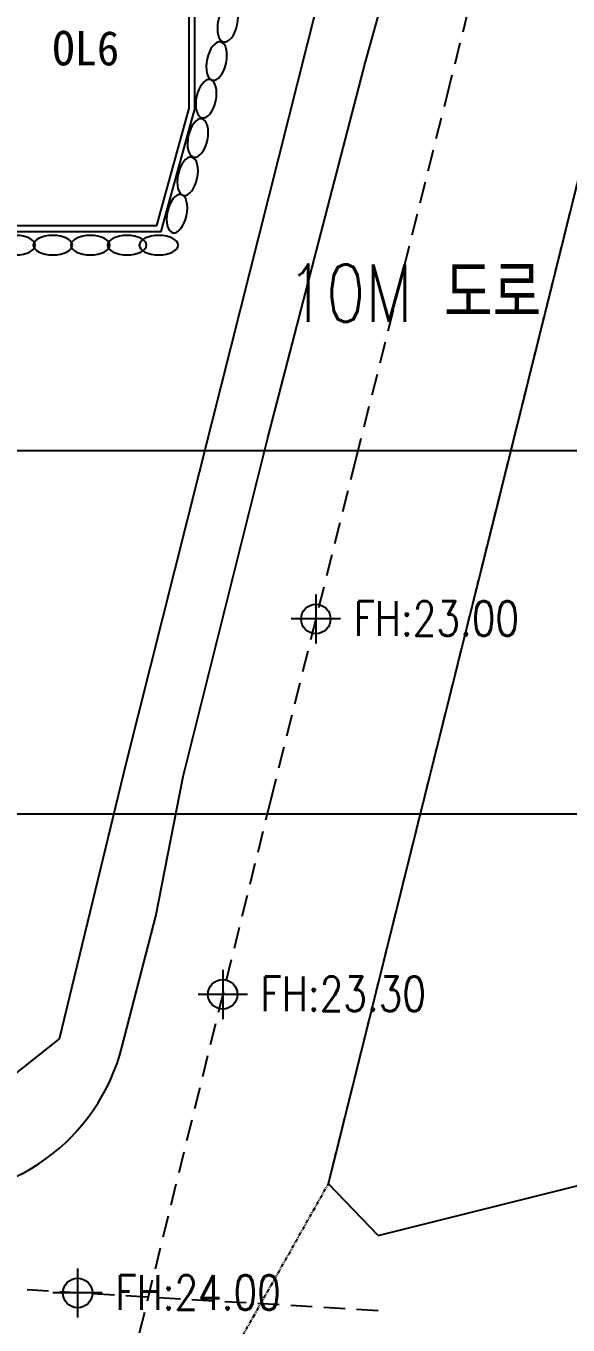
# Model space of a CAD drawing. Header units: millimetres. Extents: x 1145859089 to 1147511753, y -1047484727 to -1047247487.
# Drawn here: x 1146345903 to 1146364779, y -1047456856 to -1047411618 of the extents above; entities that cross this region are included whole.
import ezdxf
from ezdxf.enums import TextEntityAlignment as Align
from ezdxf.xclip import XClip

# ---------------------------------------------------------------- set-up
doc = ezdxf.new("R2010")
doc.units = ezdxf.units.MM
doc.header["$LTSCALE"] = 100
doc.header["$MEASUREMENT"] = 0
doc.header["$XCLIPFRAME"] = 2
doc.linetypes.add('단지배치도$0$HID', pattern=[2.3, 1.5, -0.8])
doc.linetypes.add('단지배치도$0$PHANTOM', pattern=[2.5, 1.25, -0.25, 0.25, -0.25, 0.25, -0.25])
doc.layers.get('0').update_dxf_attribs({"linetype": 'CONTINUOUS'})
for name, color, linetype in [('TEXT', 7, 'CONTINUOUS'), ('XREF', 135, 'CONTINUOUS'), ('단지배치도$0$S240910', 33, 'CONTINUOUS'), ('단지배치도$0$W240910', 135, 'CONTINUOUS')]:
    doc.layers.add(name, color=color, linetype=linetype)
doc.styles.add('단지배치도$0$WS1', font='romans.shx', dxfattribs={"width": 0.8, "bigfont": 'whgtxt.shx'})
doc.styles.add('돋움체', font='DotumChe.ttf')

# ---------------------------------------------------------------- blocks, each defined once
blk = doc.blocks.new('단지배치도$0$zw$9902')
at = {"layer": '단지배치도$0$W240910'}
for p, q in [((82901, -21000, 1673713), (82901, -43151, 1673713)), ((83101, -21200, 1673713), (83101, -43178, 1673713)), ((87031, -40875), (89305, -31741)), ((89055, -41502), (90646, -35773)), ((83696, -54081), (87031, -40875)), ((85653, -54592), (89055, -41502)), ((81788, -47200, 1673713), (82901, -43151, 1673713)), ((81941, -47400, 1673713), (83101, -43178, 1673713)), ((69000, -47200), (81788, -47200)), ((75000, -47400), (81941, -47400)), ((80724, -65933), (83696, -54081)), ((82703, -66390), (85653, -54592)), ((75874, -55032), (99517, -55032)), ((87323, -60042), (87323, -61756)), ((88181, -60899), (86466, -60899)), ((78394, -75520), (80724, -65933)), ((81748, -71248), (82703, -66390)), ((80584, -75779), (81748, -71248)), ((84081, -73115), (84081, -74830)), ((84938, -73972), (83224, -73972)), ((73957, -79035), (78394, -75520)), ((79027, -83514), (79027, -85229)), ((79884, -84371), (78169, -84371))]:
    blk.add_line(p, q, dxfattribs=at)
at = {"layer": '단지배치도$0$W240910', "linetype": '단지배치도$0$HID', "ltscale": 5}
for p, q in [((95673, -27454), (91970, -42340)), ((91970, -42340), (88717, -55323)), ((88717, -55323), (85754, -67181)), ((85754, -67181), (79558, -92337)), ((89494, -84991), (68433, -83744))]:
    blk.add_line(p, q, dxfattribs=at)
at = {"layer": '단지배치도$0$W240910', "ltscale": 10}
for p, q in [((93738, -56565), (96910, -43806)), ((90783, -68430), (93738, -56565)), ((87761, -80573), (90783, -68430)), ((89494, -82370), (101046, -79472)), ((89494, -82370), (87761, -80573))]:
    blk.add_line(p, q, dxfattribs=at)
at = {"layer": '단지배치도$0$W240910', "linetype": '단지배치도$0$PHANTOM'}
for p, q in [((93738, -56565), (96910, -43806)), ((90783, -68430), (93738, -56565)), ((87761, -80573), (90783, -68430)), ((80476, -93481), (87761, -80573))]:
    blk.add_line(p, q, dxfattribs=at)
at = {"layer": '단지배치도$0$W240910', "ltscale": 5}
blk.add_line((67000, -67682), (99517, -67682), dxfattribs=at)
at = {"layer": '단지배치도$0$W240910'}
for centre in [(87323, -60899), (84081, -73972), (79027, -84371)]:
    blk.add_circle(centre, 514, dxfattribs=at)
for centre, radius, start, end in [((68781, -28400, 0), 13000, 294.0243, 0), ((73804, -74037), 7000, 266.6096, 345.597)]:
    blk.add_arc(centre, radius, start, end, dxfattribs=at)
at = {"layer": '단지배치도$0$W240910', "extrusion": (0, 0, -1)}
for centre, major_axis in [((84256, -40138), (144, 665)), ((84256, -40138), (144, 665)), ((83867, -41468), (144, 665)), ((83867, -41468), (144, 665)), ((83505, -42781), (144, 665)), ((83505, -42781), (144, 665)), ((83215, -44149), (144, 665)), ((83215, -44149), (144, 665)), ((82858, -45483), (144, 665)), ((82858, -45483), (144, 665)), ((82488, -46782), (144, 665)), ((82488, -46782), (144, 665)), ((76874, -47880), (680, 0)), ((78165, -47880), (680, 0)), ((79471, -47880), (680, 0)), ((80747, -47880), (680, 0)), ((81855, -47880), (680, 0))]:
    blk.add_ellipse(centre, major_axis=major_axis, ratio=0.5, dxfattribs=at)
at = {"layer": '단지배치도$0$S240910', "style": '단지배치도$0$WS1', "width": 0.8}
blk.add_text('10M 도로', height=2000, dxfattribs=at).set_placement((90742, -50554), align=Align.CENTER)
for s, p in [('FH:23.00', (88641, -61481)), ('FH:23.30', (85399, -74555)), ('FH:24.00', (80344, -84953))]:
    blk.add_text(s, height=1200, dxfattribs=at).set_placement(p)
blk = doc.blocks.new('단지배치도')
blk.add_blockref('단지배치도$0$zw$9902', (141034, 142437))

msp = doc.modelspace()

# ---------------------------------------------------------------- block references
at = {"layer": 'XREF'}
ref = msp.add_blockref('단지배치도', (1146127639.433662, -1047513806.462535), dxfattribs=at)
XClip(ref).set_block_clipping_path([(72982.4064819524, 34919.7593965302), (360382.4067475507, 255319.7593436702)])

# ---------------------------------------------------------------- texts
at = {"layer": 'TEXT', "style": '돋움체'}
msp.add_text('OL6', height=1200, dxfattribs=at).set_placement((1146346822.204999, -1047412389.197582), align=Align.MIDDLE_LEFT)

doc.saveas('drawing.dxf')
